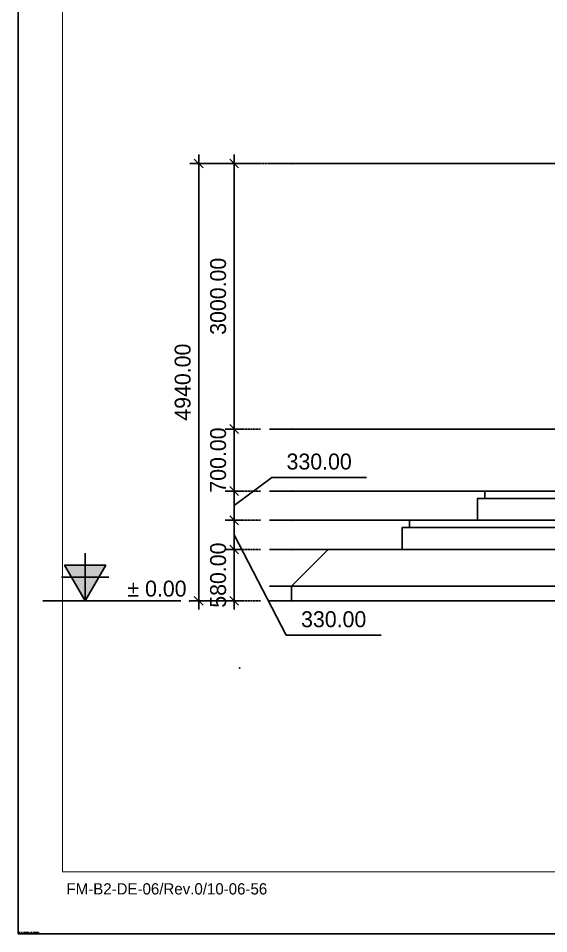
# Model space of a CAD drawing. Header units: millimetres. Extents: x -244126 to 368105, y -173968 to 259060.
# Drawn here: x -208641 to -202649, y 16533 to 26873 of the extents above; entities that cross this region are included whole.
import ezdxf
from ezdxf.enums import TextEntityAlignment as Align

# ---------------------------------------------------------------- set-up
doc = ezdxf.new("R2010")
doc.units = ezdxf.units.MM
doc.header["$MEASUREMENT"] = 0
for name, pattern in [('005_GG_TA_LINE', [13.75, 5, -1.25, 1.25, -1.25, 5]), ('ACAD_ISO04W100', [30, 24, -3, 0, -3]), ('CENTER', [2, 1.25, -0.25, 0.25, -0.25]), ('TA_G_001.00_GG_TA_L_INE', [2.95, 1.1, -0.25, 0.25, -0.25, 1.1]), ('TA_HL_003.00000', [19.5, 10.65, -8.85])]:
    doc.linetypes.add(name, pattern=pattern)
for name, color, linetype in [('000 - D I M', 6, 'Continuous'), ('000 - GRID', 8, 'CENTER'), ('000 - H A T C H', 8, 'Continuous'), ('000 - L I N E 0.1', 1, 'Continuous'), ('000 - SYMBOL CON', 1, 'Continuous'), ('000 - T E X T', 4, 'Continuous'), ('000 - TITLEBLOCK', 4, 'Continuous'), ('A04_TUBE SERIES', 7, 'Continuous')]:
    doc.layers.add(name, color=color, linetype=linetype)
doc.styles.add('BROWALLIA', font='BrowalliaUPC.ttf')
doc.styles.add('century gothic111111', font='CordiaUPC.ttf')
doc.styles.add('Cetury Gothic', font='GOTHIC.TTF')
doc.styles.add('CORDIA', font='cordia.shx')
doc.styles.add('TA', font='Cordia New.ttf', dxfattribs={"height": 4.5})
doc.dimstyles.new('DIM E-E', dxfattribs={"dimscale": 2, "dimtxt": 0.18, "dimasz": 0.1, "dimexe": 0.1, "dimexo": 0.1, "dimgap": 0.09, "dimtad": 1, "dimtoh": 1, "dimzin": 0, "dimdsep": 46, "dimtxsty": 'CORDIA', "dimblk": 'OBLIQUE', "dimcen": 0.1, "dimdle": 0.1, "dimclrd": 40, "dimclre": 140, "dimclrt": 3, "dimadec": 0, "dimazin": 0, "dimtfac": 1, "dimtix": 1, "dimtmove": 2, "dimatfit": 3, "dimfxl": 1, "dimtolj": 1, "dimtzin": 0, "dimarcsym": 0})

# ---------------------------------------------------------------- blocks, each defined once
blk = doc.blocks.new('A$Cfd196da9')
at = {"color": 0, "linetype": 'ByBlock', "const_width": 0.1}
blk.add_lwpolyline([(-143.5, -98), (96.5, -98), (96.5, 99), (-143.5, 99)], close=True, dxfattribs=at)
blk = doc.blocks.new('*U3952')
at = {"linetype": '005_GG_TA_LINE'}
blk.add_point((2500, 3000), dxfattribs=at)
at = {"layer": '000 - L I N E 0.1', "color": 21, "linetype": 'Continuous'}
blk.add_lwpolyline([(0, 712), (0, 0), (712, 0)], dxfattribs=at)
at = {"layer": '000 - TITLEBLOCK', "color": 250}
blk.add_lwpolyline([(0, 0), (29700, 0), (29700, 21000), (0, 21000)], close=True, dxfattribs=at)
at = {"layer": 'Defpoints', "color": 250, "linetype": 'TA_G_001.00_GG_TA_L_INE'}
blk.add_line((5, 12), (245, 12), dxfattribs=at)
at = {"layer": '000 - T E X T', "color": 3, "xscale": 100, "yscale": 100, "zscale": 100}
blk.add_blockref('A$Cfd196da9', (14850, 10500), dxfattribs=at)
at = {"color": 4, "style": 'TA'}
blk.add_attdef('PAPER_SIZE', text='', height=125, dxfattribs=at).set_placement((28430, 499), align=Align.MIDDLE_RIGHT)
blk.add_attdef('SCALE_SIZE', text='', height=125, dxfattribs=at).set_placement((28676, 501), align=Align.MIDDLE_LEFT)
at = {"layer": '000 - H A T C H', "color": 4, "insert": (544, 570), "char_height": 127.14, "attachment_point": 1, "style": 'century gothic111111'}
blk.add_mtext('FM-B2-DE-06/Rev.0/10-06-56', dxfattribs=at)
at = {"layer": '000 - T E X T', "color": 250, "style": 'TA'}
for tag, height, p in [('SUPERLINK', 100, (863, 20788)), ('NAMEFILE', 100, (863, 20588)), ('SC', 2000, (168, 18761))]:
    blk.add_attdef(tag, text='', height=height, dxfattribs=at).set_placement(p, align=Align.MIDDLE_LEFT)
at = {"layer": '000 - T E X T', "color": 4, "style": 'TA'}
for tag, height, p in [('PRELIM_NAME_JOB_1', 100, (26233, 16510)), ('PRELIM_NAME_JOB_2', 100, (26233, 16291)), ('PRELIM_NAME_PROJECT_1', 150, (24740, 15466)), ('PRELIM_NAME_PROJECT_2', 150, (24740, 15096)), ('PRELIM_NAME_PROJECT_3', 150, (24740, 14726)), ('PRELIM_NAME_TITLE_3', 120, (24775, 3699)), ('DRAWING_NO1', 120, (24731, 1646)), ('DRAWING_NO2', 120, (24731, 1246)), ('PRELIM_NAME_TITLE_1', 1.2, (248, 44)), ('PRELIM_NAME_TITLE_2', 1.2, (248, 40))]:
    blk.add_attdef(tag, text='', height=height, dxfattribs=at).set_placement(p, align=Align.MIDDLE_LEFT)
at = {"layer": '000 - T E X T', "color": 4, "style": 'Cetury Gothic'}
for tag, p in [('SHEET_NO.', (28079, 1700)), ('TOTAL_SHEET_NO.', (28048, 882))]:
    blk.add_attdef(tag, text='', height=180, dxfattribs=at).set_placement(p, align=Align.CENTER)
at = {"layer": '000 - T E X T', "color": 4, "style": 'TA'}
blk.add_attdef('NAME_REMARK', (2764, 865), '', height=200, dxfattribs=at)
blk = doc.blocks.new('*U3962')
at = {"layer": '000 - GRID', "color": 0, "linetype": 'ByBlock'}
blk.add_line((0, 250), (0, -21250), dxfattribs=at)
at = {"layer": '000 - GRID', "color": 0}
blk.add_point((0, 0), dxfattribs=at)
at = {"style": 'TA', "flags": 1}
blk.add_attdef('LOCATION', (6, 6), '', height=4.5, dxfattribs=at)
blk = doc.blocks.new('_Oblique')
at = {"color": 0, "linetype": 'ByBlock', "lineweight": -2}
blk.add_line((-0.5, -0.5), (0.5, 0.5), dxfattribs=at)
blk = doc.blocks.new('*D4021')
at = {"layer": '000 - D I M', "color": 40, "linetype": 'ByBlock', "lineweight": -2, "transparency": 16777216}
for p, q in [((-206203, 21368), (-205778, 21685)), ((-206203, 21633), (-206203, 21103)), ((-205778, 21685), (-204706, 21685))]:
    blk.add_line(p, q, dxfattribs=at)
at = {"layer": '000 - D I M', "color": 140, "linetype": 'ACAD_ISO04W100', "lineweight": -2, "transparency": 16777216}
for p, q in [((-205903, 21533), (-206303, 21533)), ((-205903, 21203), (-206303, 21203))]:
    blk.add_line(p, q, dxfattribs=at)
at = {"layer": 'Defpoints', "color": 0, "linetype": 'ByBlock', "transparency": 16777216}
for p in [(-205803, 21533), (-206203, 21203), (-205803, 21203)]:
    blk.add_point(p, dxfattribs=at)
at = {"layer": '000 - D I M', "color": 40, "linetype": 'ByBlock', "lineweight": -2, "transparency": 16777216, "xscale": 100, "yscale": 100, "zscale": 100}
for p, rotation in [((-206203, 21533), 90), ((-206203, 21203), 270)]:
    blk.add_blockref('_Oblique', p, dxfattribs=dict(at, rotation=rotation))
at = {"layer": '000 - D I M', "color": 3, "linetype": 'ByBlock', "transparency": 16777216, "insert": (-205242, 21865), "char_height": 180, "attachment_point": 5, "style": 'CORDIA'}
blk.add_mtext('\\A1;330.00', dxfattribs=at)
blk = doc.blocks.new('*D4022')
at = {"layer": '000 - D I M', "color": 40, "linetype": 'ByBlock', "lineweight": -2, "transparency": 16777216}
for p, q in [((-206203, 21303), (-206203, 20773)), ((-206203, 21038), (-205614, 19904)), ((-205614, 19904), (-204542, 19904))]:
    blk.add_line(p, q, dxfattribs=at)
at = {"layer": '000 - D I M', "color": 140, "linetype": 'ACAD_ISO04W100', "lineweight": -2, "transparency": 16777216}
for p, q in [((-205903, 21203), (-206303, 21203)), ((-205903, 20873), (-206303, 20873))]:
    blk.add_line(p, q, dxfattribs=at)
at = {"layer": 'Defpoints', "color": 0, "linetype": 'ByBlock', "transparency": 16777216}
for p in [(-205803, 21203), (-206203, 20873), (-205803, 20873)]:
    blk.add_point(p, dxfattribs=at)
at = {"layer": '000 - D I M', "color": 40, "linetype": 'ByBlock', "lineweight": -2, "transparency": 16777216, "xscale": 100, "yscale": 100, "zscale": 100}
for p, rotation in [((-206203, 21203), 90), ((-206203, 20873), 270)]:
    blk.add_blockref('_Oblique', p, dxfattribs=dict(at, rotation=rotation))
at = {"layer": '000 - D I M', "color": 3, "linetype": 'ByBlock', "transparency": 16777216, "insert": (-205078, 20084), "char_height": 180, "attachment_point": 5, "style": 'CORDIA'}
blk.add_mtext('\\A1;330.00', dxfattribs=at)
blk = doc.blocks.new('*D4023')
at = {"layer": '000 - D I M', "color": 40, "linetype": 'ByBlock', "lineweight": -2, "transparency": 16777216}
for p, q in [((-206203, 20873), (-206203, 20973)), ((-206203, 20873), (-206203, 20293)), ((-206203, 20293), (-206203, 20193))]:
    blk.add_line(p, q, dxfattribs=at)
at = {"layer": '000 - D I M', "color": 140, "linetype": 'ACAD_ISO04W100', "lineweight": -2, "transparency": 16777216}
for p, q in [((-205903, 20873), (-206303, 20873)), ((-205903, 20293), (-206303, 20293))]:
    blk.add_line(p, q, dxfattribs=at)
at = {"layer": 'Defpoints', "color": 0, "linetype": 'ByBlock', "transparency": 16777216}
for p in [(-205803, 20873), (-206203, 20293), (-205803, 20293)]:
    blk.add_point(p, dxfattribs=at)
at = {"layer": '000 - D I M', "color": 40, "linetype": 'ByBlock', "lineweight": -2, "transparency": 16777216, "xscale": 100, "yscale": 100, "zscale": 100}
for p, rotation in [((-206203, 20873), 270), ((-206203, 20293), 90)]:
    blk.add_blockref('_Oblique', p, dxfattribs=dict(at, rotation=rotation))
at = {"layer": '000 - D I M', "color": 3, "linetype": 'ByBlock', "transparency": 16777216, "insert": (-206383, 20583), "char_height": 180, "attachment_point": 5, "rotation": 90, "style": 'CORDIA'}
blk.add_mtext('\\A1;580.00', dxfattribs=at)
blk = doc.blocks.new('*U4249')
at = {"color": 3}
blk.add_point((0, -13684), dxfattribs=at)
at = {"layer": '000 - GRID', "color": 0, "linetype": 'ByBlock'}
blk.add_line((0, 250), (0, -13934), dxfattribs=at)
at = {"layer": '000 - GRID', "color": 0}
blk.add_point((0, 0), dxfattribs=at)
at = {"style": 'TA', "flags": 1}
blk.add_attdef('LOCATION', (6, 6), '', height=4.5, dxfattribs=at)
blk = doc.blocks.new('*D4024')
at = {"layer": '000 - D I M', "color": 140, "linetype": 'ACAD_ISO04W100', "lineweight": -2, "transparency": 16777216}
for p, q in [((-205903, 22233), (-206303, 22233)), ((-205903, 21533), (-206303, 21533))]:
    blk.add_line(p, q, dxfattribs=at)
at = {"layer": '000 - D I M', "color": 40, "linetype": 'ByBlock', "lineweight": -2, "transparency": 16777216}
for p, q in [((-206203, 22233), (-206203, 22333)), ((-206203, 21533), (-206203, 22233)), ((-206203, 21533), (-206203, 21433))]:
    blk.add_line(p, q, dxfattribs=at)
at = {"layer": 'Defpoints', "color": 0, "linetype": 'ByBlock', "transparency": 16777216}
for p in [(-206203, 22233), (-205803, 22233), (-205803, 21533)]:
    blk.add_point(p, dxfattribs=at)
at = {"layer": '000 - D I M', "color": 40, "linetype": 'ByBlock', "lineweight": -2, "transparency": 16777216, "xscale": 100, "yscale": 100, "zscale": 100}
for p, rotation in [((-206203, 22233), 270), ((-206203, 21533), 90)]:
    blk.add_blockref('_Oblique', p, dxfattribs=dict(at, rotation=rotation))
at = {"layer": '000 - D I M', "color": 3, "linetype": 'ByBlock', "transparency": 16777216, "insert": (-206383, 21883), "char_height": 180, "attachment_point": 5, "rotation": 90, "style": 'CORDIA'}
blk.add_mtext('\\A1;700.00', dxfattribs=at)
blk = doc.blocks.new('*D4137')
at = {"layer": '000 - D I M', "color": 140, "linetype": 'ACAD_ISO04W100', "lineweight": -2, "transparency": 16777216}
for p, q in [((-205653, 25233), (-206303, 25233)), ((-205903, 22233), (-206303, 22233))]:
    blk.add_line(p, q, dxfattribs=at)
at = {"layer": '000 - D I M', "color": 40, "linetype": 'ByBlock', "lineweight": -2, "transparency": 16777216}
blk.add_line((-206203, 22133), (-206203, 25333), dxfattribs=at)
at = {"layer": 'Defpoints', "color": 0, "linetype": 'ByBlock', "transparency": 16777216}
for p in [(-206203, 25233), (-205553, 25233), (-205803, 22233)]:
    blk.add_point(p, dxfattribs=at)
at = {"layer": '000 - D I M', "color": 40, "linetype": 'ByBlock', "lineweight": -2, "transparency": 16777216, "xscale": 100, "yscale": 100, "zscale": 100}
for p, rotation in [((-206203, 25233), 90), ((-206203, 22233), 270)]:
    blk.add_blockref('_Oblique', p, dxfattribs=dict(at, rotation=rotation))
at = {"layer": '000 - D I M', "color": 3, "linetype": 'ByBlock', "transparency": 16777216, "insert": (-206383, 23733), "char_height": 180, "attachment_point": 5, "rotation": 90, "style": 'CORDIA'}
blk.add_mtext('\\A1;3000.00', dxfattribs=at)
blk = doc.blocks.new('*D4138')
at = {"layer": '000 - D I M', "color": 140, "linetype": 'ACAD_ISO04W100', "lineweight": -2, "transparency": 16777216}
for p, q in [((-205903, 25233), (-206703, 25233)), ((-205903, 20293), (-206703, 20293))]:
    blk.add_line(p, q, dxfattribs=at)
at = {"layer": '000 - D I M', "color": 40, "linetype": 'ByBlock', "lineweight": -2, "transparency": 16777216}
blk.add_line((-206603, 25333), (-206603, 20193), dxfattribs=at)
at = {"layer": 'Defpoints', "color": 0, "linetype": 'ByBlock', "transparency": 16777216}
for p in [(-205803, 25233), (-206603, 20293), (-205803, 20293)]:
    blk.add_point(p, dxfattribs=at)
at = {"layer": '000 - D I M', "color": 40, "linetype": 'ByBlock', "lineweight": -2, "transparency": 16777216, "xscale": 100, "yscale": 100, "zscale": 100}
for p, rotation in [((-206603, 25233), 90), ((-206603, 20293), 270)]:
    blk.add_blockref('_Oblique', p, dxfattribs=dict(at, rotation=rotation))
at = {"layer": '000 - D I M', "color": 3, "linetype": 'ByBlock', "transparency": 16777216, "insert": (-206783, 22763), "char_height": 180, "attachment_point": 5, "rotation": 90, "style": 'CORDIA'}
blk.add_mtext('\\A1;4940.00', dxfattribs=at)
blk = doc.blocks.new('*U4139')
at = {"layer": '000 - H A T C H'}
h = blk.add_hatch(color=250, dxfattribs=at)
h.dxf.hatch_style = 1
h.paths.add_polyline_path([(-9.49, 4.02), (-14.13, 4.02), (-14.13, 4.02), (-11.81, 0), (-9.49, 4.02)])
at = {"color": 8}
blk.add_lwpolyline([(-16.6, 0), (-9.73, 0), (-4.73, 0), (-1, 0)], dxfattribs=at)
blk.add_point((0, 0))
at = {"layer": '000 - SYMBOL CON', "color": 2}
blk.add_lwpolyline([(-11.81, 0), (-9.49, 4.02), (-14.14, 4.02)], close=True, dxfattribs=at)
at = {"layer": 'Defpoints', "color": 250}
for p, q in [((-11.81, 0), (-11.81, 5.37)), ((-14.5, 2.68), (-9.13, 2.68))]:
    blk.add_line(p, q, dxfattribs=at)
at = {"layer": '000 - T E X T', "style": 'TA'}
for tag, p in [('NAME5', (-7.04, 15.48)), ('NAME4', (-7.04, 11.48)), ('NAME3', (-7.04, 7.48)), ('NAME2', (-7.04, 3.98)), ('NAME1', (-7.04, 0.48))]:
    blk.add_attdef(tag, p, '', height=1.8, dxfattribs=at)
at = {"layer": '000 - T E X T', "style": 'BROWALLIA'}
blk.add_attdef('NO.', text='', height=2.5, dxfattribs=at).set_placement((-11.84, 2.73), align=Align.MIDDLE_CENTER)

msp = doc.modelspace()

# ---------------------------------------------------------------- linework, layer by layer
at = {"layer": 'A04_TUBE SERIES', "color": 3, "linetype": 'ByBlock'}
for points in [[(-186735.44179, 21532.65133), (-203371.44179, 21532.65133), (-203371.44179, 21449.65133), (-186735.44179, 21449.65133)], [(-186653.44179, 21449.65133), (-203453.44179, 21449.65133), (-203453.44179, 21202.65133), (-186653.44179, 21202.65133)], [(-185885.44179, 21202.65133), (-204221.44179, 21202.65133), (-204221.44179, 21119.65133), (-185885.44179, 21119.65133)], [(-204303.44179, 21119.65133), (-185803.44179, 21119.65133), (-185803.44179, 20872.65133), (-204303.44179, 20872.65133)], [(-184966.44179, 20872.65133), (-205140.44179, 20872.65133), (-205553.44179, 20457.65133), (-184553.44179, 20457.65133)], [(-205553.44179, 20457.65133), (-184553.44179, 20457.65133), (-184553.44179, 20292.65133), (-205553.44179, 20292.65133)]]:
    msp.add_lwpolyline(points, close=True, dxfattribs=at)

# ---------------------------------------------------------------- block references
at = {"color": 2, "linetype": 'TA_HL_003.00000'}
msp.add_blockref('*U3952', (-208640.51461, 16532.66162), dxfattribs=at)
at = {"layer": '000 - GRID', "linetype": 'ByBlock', "rotation": 90}
for name, p in [('*U3962', (-205553.44179, 25232.65133)), ('*U4249', (-205553.44179, 22232.65133)), ('*U3962', (-205553.44179, 21532.65133)), ('*U3962', (-205553.44179, 21202.65133)), ('*U3962', (-205553.44179, 20872.65133)), ('*U3962', (-205553.44179, 20457.65133)), ('*U3962', (-205553.44179, 20292.65133))]:
    msp.add_blockref(name, p, dxfattribs=at)
at = {"layer": '000 - T E X T'}
ref = msp.add_blockref('*U4139', (-206703.44179, 20292.65133), dxfattribs=dict(at, xscale=100, yscale=100, zscale=100))
ref.add_attrib('NAME1', '%%P 0.00', (-207407.45161, 20340.65498), dxfattribs={"height": 180, "style": 'TA'})

# ---------------------------------------------------------------- dimensions: what is measured, and where the dimension line sits
at = {"layer": '000 - D I M', "color": 3, "linetype": 'ByBlock'}
for base, p1, p2, override, picture, middle in [((-206603.44179, 20292.65133), (-205803.44179, 25232.65133), (-205803.44179, 20292.65133), {"dimscale": 1000}, '*D4138', (-206783.44179, 22762.65133)), ((-206203.44179, 25232.65133), (-205803.44179, 22232.65133), (-205553.44179, 25232.65133), {"dimscale": 1000, "dimtmove": 1}, '*D4137', (-206383.44179, 23732.65133)), ((-206203.44179, 22232.65133), (-205803.44179, 21532.65133), (-205803.44179, 22232.65133), {"dimscale": 1000, "dimtmove": 1}, '*D4024', (-206383.44179, 21882.65133)), ((-206203.44179, 20292.65133), (-205803.44179, 20872.65133), (-205803.44179, 20292.65133), {"dimscale": 1000}, '*D4023', (-206383.44179, 20582.65133))]:
    dim = msp.add_linear_dim(base=base, p1=p1, p2=p2, angle=90, dimstyle='DIM E-E', override=override, dxfattribs=at)
    dim.commit()
    dim.dimension.update_dxf_attribs({"geometry": picture, "text_midpoint": middle})
for base, p1, p2, picture, middle in [((-206203.44179, 21202.65133), (-205803.44179, 21532.65133), (-205803.44179, 21202.65133), '*D4021', (-205687.79734, 21684.57081)), ((-206203.44179, 20872.65133), (-205803.44179, 21202.65133), (-205803.44179, 20872.65133), '*D4022', (-205523.87429, 19904.43515))]:
    dim = msp.add_linear_dim(base=base, p1=p1, p2=p2, angle=90, dimstyle='DIM E-E', override={"dimscale": 1000, "dimtmove": 1}, dxfattribs=at)
    dim.commit()
    dim.dimension.update_dxf_attribs({"geometry": picture, "text_midpoint": middle, "dimtype": 160})

doc.saveas('drawing.dxf')
